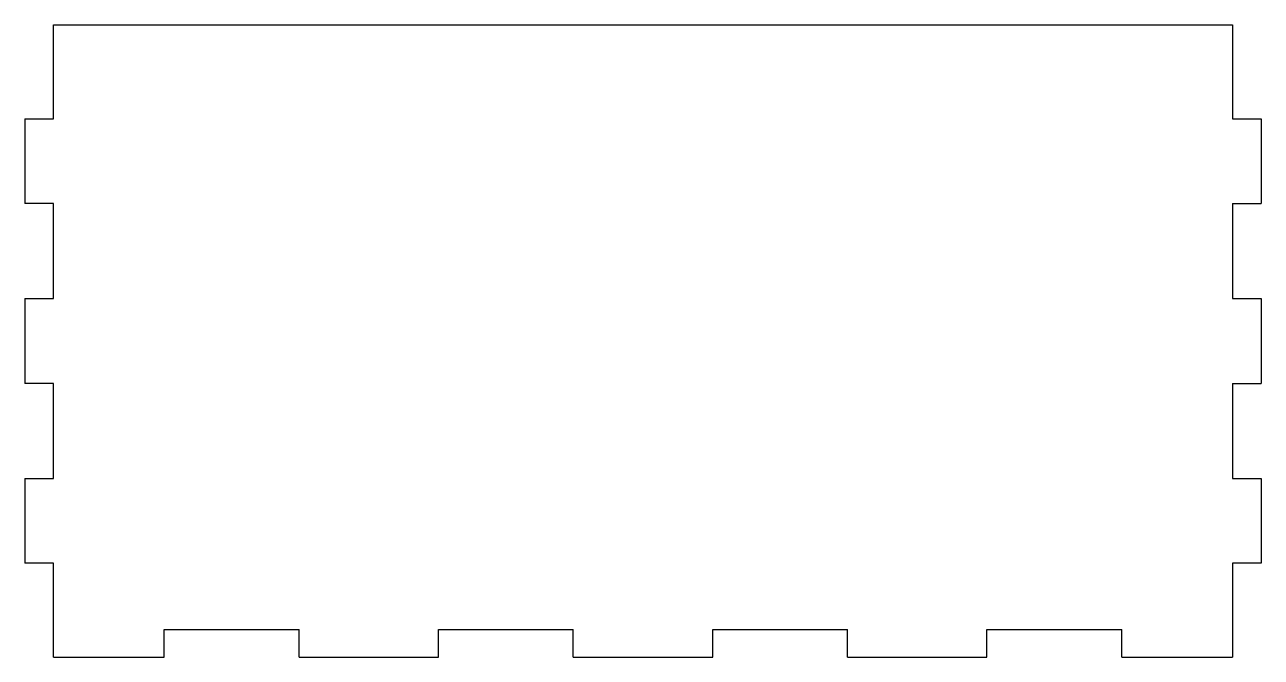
# Model space of a CAD drawing. Header units: millimetres. Extents: x 0 to 133, y -3 to 65.
import ezdxf

# ---------------------------------------------------------------- set-up
doc = ezdxf.new("R2010")
doc.units = ezdxf.units.MM

msp = doc.modelspace()

# ---------------------------------------------------------------- linework, layer by layer
at = {"color": 7, "linetype": 'Continuous', "lineweight": 25}
for p, q in [((3.1, 54.9), (3.1, 65)), ((3.1, 65), (129.9, 65)), ((129.9, 65), (129.9, 54.9)), ((0, 54.9), (0, 45.77)), ((0, 54.9), (3.1, 54.9)), ((129.9, 54.9), (133, 54.9)), ((133, 54.9), (133, 45.77)), ((3.1, 45.77), (0, 45.77)), ((3.1, 35.57), (3.1, 45.77)), ((129.9, 45.77), (133, 45.77)), ((129.9, 45.77), (129.9, 35.57)), ((0, 35.57), (0, 26.43)), ((0, 35.57), (3.1, 35.57)), ((129.9, 35.57), (133, 35.57)), ((133, 35.57), (133, 26.43)), ((3.1, 26.43), (0, 26.43)), ((3.1, 16.23), (3.1, 26.43)), ((129.9, 26.43), (133, 26.43)), ((129.9, 26.43), (129.9, 16.23)), ((0, 16.23), (0, 7.1)), ((0, 16.23), (3.1, 16.23)), ((129.9, 16.23), (133, 16.23)), ((133, 16.23), (133, 7.1)), ((3.1, 7.1), (0, 7.1)), ((3.1, -3), (3.1, 7.1)), ((133, 7.1), (129.9, 7.1)), ((129.9, 7.1), (129.9, -3)), ((15, 0), (29.5, 0)), ((15, -3), (15, 0)), ((29.5, -3), (29.5, 0)), ((44.5, 0), (59, 0)), ((44.5, -3), (44.5, 0)), ((59, -3), (59, 0)), ((74, 0), (88.5, 0)), ((74, -3), (74, 0)), ((88.5, -3), (88.5, 0)), ((103.5, 0), (118, 0)), ((103.5, -3), (103.5, 0)), ((118, -3), (118, 0)), ((3.1, -3), (15, -3)), ((29.5, -3), (44.5, -3)), ((59, -3), (74, -3)), ((88.5, -3), (103.5, -3)), ((118, -3), (129.9, -3))]:
    msp.add_line(p, q, dxfattribs=at)

doc.saveas('drawing.dxf')
